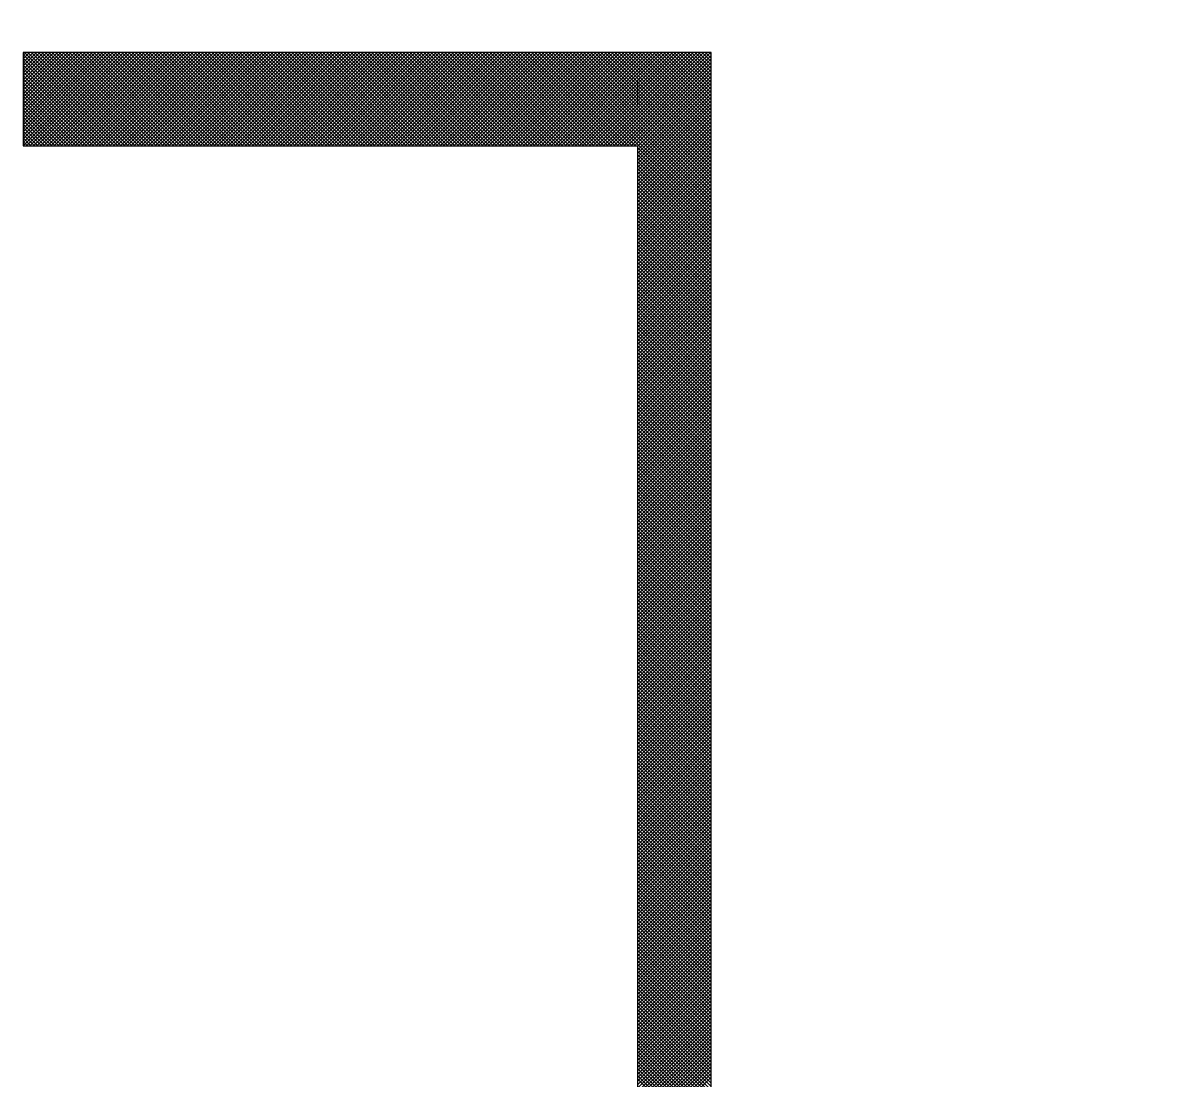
# Model space of a CAD drawing. Extents: x 0 to 119, y 0 to 84.
# Drawn here: x 68.135 to 72.835, y 69.806 to 74.108 of the extents above; entities that cross this region are included whole.
import ezdxf

# ---------------------------------------------------------------- set-up
doc = ezdxf.new("R2010")
doc.units = 0
doc.header["$MEASUREMENT"] = 0
doc.linetypes.add('ESTILO_TQS_0002', pattern=[0.4, 0.1, -0.3])
for name, color, linetype in [('29', 9, 'CONTINUOUS'), ('3', 7, 'CONTINUOUS'), ('6', 178, 'CONTINUOUS')]:
    doc.layers.add(name, color=color, linetype=linetype)

msp = doc.modelspace()

# ---------------------------------------------------------------- linework, layer by layer
at = {"layer": '29', "color": 9, "linetype": 'Continuous'}
for p, q in [((68.135, 73.607804), (68.514797, 73.987804)), ((68.135, 73.622148), (68.500655, 73.987804)), ((68.135, 73.636291), (68.486513, 73.987804)), ((68.135, 73.650433), (68.472371, 73.987804)), ((68.135, 73.664575), (68.458229, 73.987804)), ((68.135, 73.678717), (68.444087, 73.987804)), ((68.135, 73.692859), (68.429945, 73.987804)), ((68.135, 73.707001), (68.415802, 73.987804)), ((68.135, 73.721143), (68.40166, 73.987804)), ((68.135, 73.735286), (68.387518, 73.987804)), ((68.135, 73.749428), (68.373376, 73.987804)), ((68.135, 73.76357), (68.359234, 73.987804)), ((68.135, 73.777712), (68.345092, 73.987804)), ((68.135, 73.791854), (68.33095, 73.987804)), ((68.135, 73.805996), (68.316808, 73.987804)), ((68.135, 73.820138), (68.302665, 73.987804)), ((68.135, 73.834281), (68.288523, 73.987804)), ((68.135, 73.848423), (68.274381, 73.987804)), ((68.135, 73.862565), (68.260239, 73.987804)), ((68.135, 73.876707), (68.246097, 73.987804)), ((68.135, 73.890849), (68.231955, 73.987804)), ((68.135, 73.904991), (68.217813, 73.987804)), ((68.135, 73.919133), (68.20367, 73.987804)), ((68.135, 73.933275), (68.189528, 73.987804)), ((68.135, 73.947418), (68.175386, 73.987804)), ((68.135, 73.96156), (68.161244, 73.987804)), ((68.135, 73.975702), (68.147102, 73.987804)), ((68.135, 73.979321), (68.506517, 73.607804)), ((68.140659, 73.987804), (68.520659, 73.607804)), ((68.14894, 73.607804), (68.52894, 73.987804)), ((68.154801, 73.987804), (68.534801, 73.607804)), ((68.163082, 73.607804), (68.543082, 73.987804)), ((68.168943, 73.987804), (68.548943, 73.607804)), ((68.177224, 73.607804), (68.557224, 73.987804)), ((68.183085, 73.987804), (68.563085, 73.607804)), ((68.191366, 73.607804), (68.571366, 73.987804)), ((68.197228, 73.987804), (68.577228, 73.607804)), ((68.205508, 73.607804), (68.585508, 73.987804)), ((68.21137, 73.987804), (68.59137, 73.607804)), ((68.21965, 73.607804), (68.59965, 73.987804)), ((68.225512, 73.987804), (68.605512, 73.607804)), ((68.233792, 73.607804), (68.613792, 73.987804)), ((68.239654, 73.987804), (68.619654, 73.607804)), ((68.247935, 73.607804), (68.627935, 73.987804)), ((68.253796, 73.987804), (68.633796, 73.607804)), ((68.262077, 73.607804), (68.642077, 73.987804)), ((68.267938, 73.987804), (68.647938, 73.607804)), ((68.276219, 73.607804), (68.656219, 73.987804)), ((68.28208, 73.987804), (68.66208, 73.607804)), ((68.290361, 73.607804), (68.670361, 73.987804)), ((68.296223, 73.987804), (68.676223, 73.607804)), ((68.304503, 73.607804), (68.684503, 73.987804)), ((68.310365, 73.987804), (68.690365, 73.607804)), ((68.318645, 73.607804), (68.698645, 73.987804)), ((68.324507, 73.987804), (68.704507, 73.607804)), ((68.332787, 73.607804), (68.712787, 73.987804)), ((68.338649, 73.987804), (68.718649, 73.607804)), ((68.346929, 73.607804), (68.726929, 73.987804)), ((68.352791, 73.987804), (68.732791, 73.607804)), ((68.361072, 73.607804), (68.741072, 73.987804)), ((68.366933, 73.987804), (68.746933, 73.607804)), ((68.375214, 73.607804), (68.755214, 73.987804)), ((68.381075, 73.987804), (68.761075, 73.607804)), ((68.389356, 73.607804), (68.769356, 73.987804)), ((68.395218, 73.987804), (68.775218, 73.607804)), ((68.403498, 73.607804), (68.783498, 73.987804)), ((68.40936, 73.987804), (68.78936, 73.607804)), ((68.41764, 73.607804), (68.79764, 73.987804)), ((68.423502, 73.987804), (68.803502, 73.607804)), ((68.431782, 73.607804), (68.811782, 73.987804)), ((68.437644, 73.987804), (68.817644, 73.607804)), ((68.445924, 73.607804), (68.825924, 73.987804)), ((68.451786, 73.987804), (68.831786, 73.607804)), ((68.460067, 73.607804), (68.840067, 73.987804)), ((68.465928, 73.987804), (68.845928, 73.607804)), ((68.474209, 73.607804), (68.854209, 73.987804)), ((68.48007, 73.987804), (68.86007, 73.607804)), ((68.488351, 73.607804), (68.868351, 73.987804)), ((68.494212, 73.987804), (68.874212, 73.607804)), ((68.502493, 73.607804), (68.882493, 73.987804)), ((68.508355, 73.987804), (68.888355, 73.607804)), ((68.516635, 73.607804), (68.896635, 73.987804)), ((68.522497, 73.987804), (68.902497, 73.607804)), ((68.530777, 73.607804), (68.910777, 73.987804)), ((68.536639, 73.987804), (68.916639, 73.607804)), ((68.544919, 73.607804), (68.924919, 73.987804)), ((68.550781, 73.987804), (68.930781, 73.607804)), ((68.559062, 73.607804), (68.939062, 73.987804)), ((68.564923, 73.987804), (68.944923, 73.607804)), ((68.573204, 73.607804), (68.953204, 73.987804)), ((68.579065, 73.987804), (68.959065, 73.607804)), ((68.587346, 73.607804), (68.967346, 73.987804)), ((68.593207, 73.987804), (68.973207, 73.607804)), ((68.601488, 73.607804), (68.981488, 73.987804)), ((68.60735, 73.987804), (68.98735, 73.607804)), ((68.61563, 73.607804), (68.99563, 73.987804)), ((68.621492, 73.987804), (69.001492, 73.607804)), ((68.629772, 73.607804), (69.009772, 73.987804)), ((68.635634, 73.987804), (69.015634, 73.607804)), ((68.643914, 73.607804), (69.023914, 73.987804)), ((68.649776, 73.987804), (69.029776, 73.607804)), ((68.658056, 73.607804), (69.038056, 73.987804)), ((68.663918, 73.987804), (69.043918, 73.607804)), ((68.672199, 73.607804), (69.052199, 73.987804)), ((68.67806, 73.987804), (69.05806, 73.607804)), ((68.686341, 73.607804), (69.066341, 73.987804)), ((68.692202, 73.987804), (69.072202, 73.607804)), ((68.700483, 73.607804), (69.080483, 73.987804)), ((68.706345, 73.987804), (69.086345, 73.607804)), ((68.714625, 73.607804), (69.094625, 73.987804)), ((68.720487, 73.987804), (69.100487, 73.607804)), ((68.728767, 73.607804), (69.108767, 73.987804)), ((68.734629, 73.987804), (69.114629, 73.607804)), ((68.742909, 73.607804), (69.122909, 73.987804)), ((68.748771, 73.987804), (69.128771, 73.607804)), ((68.757051, 73.607804), (69.137051, 73.987804)), ((68.762913, 73.987804), (69.142913, 73.607804)), ((68.771194, 73.607804), (69.151194, 73.987804)), ((68.777055, 73.987804), (69.157055, 73.607804)), ((68.785336, 73.607804), (69.165336, 73.987804)), ((68.791197, 73.987804), (69.171197, 73.607804)), ((68.799478, 73.607804), (69.179478, 73.987804)), ((68.805339, 73.987804), (69.185339, 73.607804)), ((68.81362, 73.607804), (69.19362, 73.987804)), ((68.819482, 73.987804), (69.199482, 73.607804)), ((68.827762, 73.607804), (69.207762, 73.987804)), ((68.833624, 73.987804), (69.213624, 73.607804)), ((68.841904, 73.607804), (69.221904, 73.987804)), ((68.847766, 73.987804), (69.227766, 73.607804)), ((68.856046, 73.607804), (69.236046, 73.987804)), ((68.861908, 73.987804), (69.241908, 73.607804)), ((68.870188, 73.607804), (69.250188, 73.987804)), ((68.87605, 73.987804), (69.25605, 73.607804)), ((68.884331, 73.607804), (69.264331, 73.987804)), ((68.890192, 73.987804), (69.270192, 73.607804)), ((68.898473, 73.607804), (69.278473, 73.987804)), ((68.904334, 73.987804), (69.284334, 73.607804)), ((68.912615, 73.607804), (69.292615, 73.987804)), ((68.918477, 73.987804), (69.298477, 73.607804)), ((68.926757, 73.607804), (69.306757, 73.987804)), ((68.932619, 73.987804), (69.312619, 73.607804)), ((68.940899, 73.607804), (69.320899, 73.987804)), ((68.946761, 73.987804), (69.326761, 73.607804)), ((68.955041, 73.607804), (69.335041, 73.987804)), ((68.960903, 73.987804), (69.340903, 73.607804)), ((68.969183, 73.607804), (69.349183, 73.987804)), ((68.975045, 73.987804), (69.355045, 73.607804)), ((68.983326, 73.607804), (69.363326, 73.987804)), ((68.989187, 73.987804), (69.369187, 73.607804)), ((68.997468, 73.607804), (69.377468, 73.987804)), ((69.003329, 73.987804), (69.383329, 73.607804)), ((69.01161, 73.607804), (69.39161, 73.987804)), ((69.017471, 73.987804), (69.397471, 73.607804)), ((69.025752, 73.607804), (69.405752, 73.987804)), ((69.031614, 73.987804), (69.411614, 73.607804)), ((69.039894, 73.607804), (69.419894, 73.987804)), ((69.045756, 73.987804), (69.425756, 73.607804)), ((69.054036, 73.607804), (69.434036, 73.987804)), ((69.059898, 73.987804), (69.439898, 73.607804)), ((69.068178, 73.607804), (69.448178, 73.987804)), ((69.07404, 73.987804), (69.45404, 73.607804)), ((69.082321, 73.607804), (69.462321, 73.987804)), ((69.088182, 73.987804), (69.468182, 73.607804)), ((69.096463, 73.607804), (69.476463, 73.987804)), ((69.102324, 73.987804), (69.482324, 73.607804)), ((69.110605, 73.607804), (69.490605, 73.987804)), ((69.116466, 73.987804), (69.496466, 73.607804)), ((69.124747, 73.607804), (69.504747, 73.987804)), ((69.130609, 73.987804), (69.510609, 73.607804)), ((69.138889, 73.607804), (69.518889, 73.987804)), ((69.144751, 73.987804), (69.524751, 73.607804)), ((69.153031, 73.607804), (69.533031, 73.987804)), ((69.158893, 73.987804), (69.538893, 73.607804)), ((69.167173, 73.607804), (69.547173, 73.987804)), ((69.173035, 73.987804), (69.553035, 73.607804)), ((69.181315, 73.607804), (69.561315, 73.987804)), ((69.187177, 73.987804), (69.567177, 73.607804)), ((69.195458, 73.607804), (69.575458, 73.987804)), ((69.201319, 73.987804), (69.581319, 73.607804)), ((69.2096, 73.607804), (69.5896, 73.987804)), ((69.215461, 73.987804), (69.595461, 73.607804)), ((69.223742, 73.607804), (69.603742, 73.987804)), ((69.229604, 73.987804), (69.609604, 73.607804)), ((69.237884, 73.607804), (69.617884, 73.987804)), ((69.243746, 73.987804), (69.623746, 73.607804)), ((69.252026, 73.607804), (69.632026, 73.987804)), ((69.257888, 73.987804), (69.637888, 73.607804)), ((69.266168, 73.607804), (69.646168, 73.987804)), ((69.27203, 73.987804), (69.65203, 73.607804)), ((69.28031, 73.607804), (69.66031, 73.987804)), ((69.286172, 73.987804), (69.666172, 73.607804)), ((69.294453, 73.607804), (69.674453, 73.987804)), ((69.300314, 73.987804), (69.680314, 73.607804)), ((69.308595, 73.607804), (69.688595, 73.987804)), ((69.314456, 73.987804), (69.694456, 73.607804)), ((69.322737, 73.607804), (69.702737, 73.987804)), ((69.328598, 73.987804), (69.708598, 73.607804)), ((69.336879, 73.607804), (69.716879, 73.987804)), ((69.342741, 73.987804), (69.722741, 73.607804)), ((69.351021, 73.607804), (69.731021, 73.987804)), ((69.356883, 73.987804), (69.736883, 73.607804)), ((69.365163, 73.607804), (69.745163, 73.987804)), ((69.371025, 73.987804), (69.751025, 73.607804)), ((69.379305, 73.607804), (69.759305, 73.987804)), ((69.385167, 73.987804), (69.765167, 73.607804)), ((69.393448, 73.607804), (69.773448, 73.987804)), ((69.399309, 73.987804), (69.779309, 73.607804)), ((69.40759, 73.607804), (69.78759, 73.987804)), ((69.413451, 73.987804), (69.793451, 73.607804)), ((69.421732, 73.607804), (69.801732, 73.987804)), ((69.427593, 73.987804), (69.807593, 73.607804)), ((69.435874, 73.607804), (69.815874, 73.987804)), ((69.441736, 73.987804), (69.821736, 73.607804)), ((69.450016, 73.607804), (69.830016, 73.987804)), ((69.455878, 73.987804), (69.835878, 73.607804)), ((69.464158, 73.607804), (69.844158, 73.987804)), ((69.47002, 73.987804), (69.85002, 73.607804)), ((69.4783, 73.607804), (69.8583, 73.987804)), ((69.484162, 73.987804), (69.864162, 73.607804)), ((69.492442, 73.607804), (69.872442, 73.987804)), ((69.498304, 73.987804), (69.878304, 73.607804)), ((69.506585, 73.607804), (69.886585, 73.987804)), ((69.512446, 73.987804), (69.892446, 73.607804)), ((69.520727, 73.607804), (69.900727, 73.987804)), ((69.526588, 73.987804), (69.906588, 73.607804)), ((69.534869, 73.607804), (69.914869, 73.987804)), ((69.540731, 73.987804), (69.920731, 73.607804)), ((69.549011, 73.607804), (69.929011, 73.987804)), ((69.554873, 73.987804), (69.934873, 73.607804)), ((69.563153, 73.607804), (69.943153, 73.987804)), ((69.569015, 73.987804), (69.949015, 73.607804)), ((69.577295, 73.607804), (69.957295, 73.987804)), ((69.583157, 73.987804), (69.963157, 73.607804)), ((69.591437, 73.607804), (69.971437, 73.987804)), ((69.597299, 73.987804), (69.977299, 73.607804)), ((69.60558, 73.607804), (69.98558, 73.987804)), ((69.611441, 73.987804), (69.991441, 73.607804)), ((69.619722, 73.607804), (69.999722, 73.987804)), ((69.625583, 73.987804), (70.005583, 73.607804)), ((69.633864, 73.607804), (70.013864, 73.987804)), ((69.639725, 73.987804), (70.019725, 73.607804)), ((69.648006, 73.607804), (70.028006, 73.987804)), ((69.653868, 73.987804), (70.033868, 73.607804)), ((69.662148, 73.607804), (70.042148, 73.987804)), ((69.66801, 73.987804), (70.04801, 73.607804)), ((69.67629, 73.607804), (70.05629, 73.987804)), ((69.682152, 73.987804), (70.062152, 73.607804)), ((69.690432, 73.607804), (70.070432, 73.987804)), ((69.696294, 73.987804), (70.076294, 73.607804)), ((69.704574, 73.607804), (70.084574, 73.987804)), ((69.710436, 73.987804), (70.090436, 73.607804)), ((69.718717, 73.607804), (70.098717, 73.987804)), ((69.724578, 73.987804), (70.104578, 73.607804)), ((69.732859, 73.607804), (70.112859, 73.987804)), ((69.73872, 73.987804), (70.11872, 73.607804)), ((69.747001, 73.607804), (70.127001, 73.987804)), ((69.752863, 73.987804), (70.132863, 73.607804)), ((69.761143, 73.607804), (70.141143, 73.987804)), ((69.767005, 73.987804), (70.147005, 73.607804)), ((69.775285, 73.607804), (70.155285, 73.987804)), ((69.781147, 73.987804), (70.161147, 73.607804)), ((69.789427, 73.607804), (70.169427, 73.987804)), ((69.795289, 73.987804), (70.175289, 73.607804)), ((69.803569, 73.607804), (70.183569, 73.987804)), ((69.809431, 73.987804), (70.189431, 73.607804)), ((69.817712, 73.607804), (70.197712, 73.987804)), ((69.823573, 73.987804), (70.203573, 73.607804)), ((69.831854, 73.607804), (70.211854, 73.987804)), ((69.837715, 73.987804), (70.217715, 73.607804)), ((69.845996, 73.607804), (70.225996, 73.987804)), ((69.851858, 73.987804), (70.231858, 73.607804)), ((69.860138, 73.607804), (70.240138, 73.987804)), ((69.866, 73.987804), (70.246, 73.607804)), ((69.87428, 73.607804), (70.25428, 73.987804)), ((69.880142, 73.987804), (70.260142, 73.607804)), ((69.888422, 73.607804), (70.268422, 73.987804)), ((69.894284, 73.987804), (70.274284, 73.607804)), ((69.902564, 73.607804), (70.282564, 73.987804)), ((69.908426, 73.987804), (70.288426, 73.607804)), ((69.916707, 73.607804), (70.296707, 73.987804)), ((69.922568, 73.987804), (70.302568, 73.607804)), ((69.930849, 73.607804), (70.310849, 73.987804)), ((69.93671, 73.987804), (70.31671, 73.607804)), ((69.944991, 73.607804), (70.324991, 73.987804)), ((69.950852, 73.987804), (70.330852, 73.607804)), ((69.959133, 73.607804), (70.339133, 73.987804)), ((69.964995, 73.987804), (70.344995, 73.607804)), ((69.973275, 73.607804), (70.353275, 73.987804)), ((69.979137, 73.987804), (70.359137, 73.607804)), ((69.987417, 73.607804), (70.367417, 73.987804)), ((69.993279, 73.987804), (70.373279, 73.607804)), ((70.001559, 73.607804), (70.381559, 73.987804)), ((70.007421, 73.987804), (70.387421, 73.607804)), ((70.015701, 73.607804), (70.395701, 73.987804)), ((70.021563, 73.987804), (70.401563, 73.607804)), ((70.029844, 73.607804), (70.409844, 73.987804)), ((70.035705, 73.987804), (70.415705, 73.607804)), ((70.043986, 73.607804), (70.423986, 73.987804)), ((70.049847, 73.987804), (70.429847, 73.607804)), ((70.058128, 73.607804), (70.438128, 73.987804)), ((70.06399, 73.987804), (70.44399, 73.607804)), ((70.07227, 73.607804), (70.45227, 73.987804)), ((70.078132, 73.987804), (70.458132, 73.607804)), ((70.086412, 73.607804), (70.466412, 73.987804)), ((70.092274, 73.987804), (70.472274, 73.607804)), ((70.100554, 73.607804), (70.480554, 73.987804)), ((70.106416, 73.987804), (70.486416, 73.607804)), ((70.114696, 73.607804), (70.494696, 73.987804)), ((70.120558, 73.987804), (70.500558, 73.607804)), ((70.128839, 73.607804), (70.508839, 73.987804)), ((70.1347, 73.987804), (70.5147, 73.607804)), ((70.142981, 73.607804), (70.522981, 73.987804)), ((70.148842, 73.987804), (70.528842, 73.607804)), ((70.157123, 73.607804), (70.537123, 73.987804)), ((70.162984, 73.987804), (70.542984, 73.607804)), ((70.171265, 73.607804), (70.551265, 73.987804)), ((70.177127, 73.987804), (70.557127, 73.607804)), ((70.185407, 73.607804), (70.565407, 73.987804)), ((70.191269, 73.987804), (70.571269, 73.607804)), ((70.199549, 73.607804), (70.579549, 73.987804)), ((70.205411, 73.987804), (70.585411, 73.607804)), ((70.213691, 73.607804), (70.593691, 73.987804)), ((70.219553, 73.987804), (70.599553, 73.607804)), ((70.227834, 73.607804), (70.607834, 73.987804)), ((70.233695, 73.987804), (70.613695, 73.607804)), ((70.241976, 73.607804), (70.621976, 73.987804)), ((70.247837, 73.987804), (70.627837, 73.607804)), ((70.256118, 73.607804), (70.636118, 73.987804)), ((70.261979, 73.987804), (70.935, 73.314783)), ((70.27026, 73.607804), (70.65026, 73.987804)), ((70.276122, 73.987804), (70.935, 73.328926)), ((70.284402, 73.607804), (70.664402, 73.987804)), ((70.290264, 73.987804), (70.935, 73.343068)), ((70.298544, 73.607804), (70.678544, 73.987804)), ((70.304406, 73.987804), (70.935, 73.35721)), ((70.312686, 73.607804), (70.692686, 73.987804)), ((70.318548, 73.987804), (70.935, 73.371352)), ((70.326828, 73.607804), (70.706828, 73.987804)), ((70.33269, 73.987804), (70.935, 73.385494)), ((70.340971, 73.607804), (70.720971, 73.987804)), ((70.346832, 73.987804), (70.935, 73.399636)), ((70.355113, 73.607804), (70.735113, 73.987804)), ((70.360974, 73.987804), (70.935, 73.413778)), ((70.369255, 73.607804), (70.749255, 73.987804)), ((70.375117, 73.987804), (70.935, 73.427921)), ((70.383397, 73.607804), (70.763397, 73.987804)), ((70.389259, 73.987804), (70.935, 73.442063)), ((70.397539, 73.607804), (70.777539, 73.987804)), ((70.403401, 73.987804), (70.935, 73.456205)), ((70.411681, 73.607804), (70.791681, 73.987804)), ((70.417543, 73.987804), (70.935, 73.470347)), ((70.425823, 73.607804), (70.805823, 73.987804)), ((70.431685, 73.987804), (70.935, 73.484489)), ((70.439966, 73.607804), (70.819966, 73.987804)), ((70.445827, 73.987804), (70.935, 73.498631)), ((70.454108, 73.607804), (70.834108, 73.987804)), ((70.459969, 73.987804), (70.935, 73.512773)), ((70.46825, 73.607804), (70.84825, 73.987804)), ((70.474111, 73.987804), (70.935, 73.526916)), ((70.482392, 73.607804), (70.862392, 73.987804)), ((70.488254, 73.987804), (70.935, 73.541058)), ((70.496534, 73.607804), (70.876534, 73.987804)), ((70.502396, 73.987804), (70.935, 73.5552)), ((70.510676, 73.607804), (70.890676, 73.987804)), ((70.516538, 73.987804), (70.935, 73.569342)), ((70.524818, 73.607804), (70.904818, 73.987804)), ((70.53068, 73.987804), (70.935, 73.583484)), ((70.53896, 73.607804), (70.91896, 73.987804)), ((70.544822, 73.987804), (70.935, 73.597626)), ((70.553103, 73.607804), (70.933103, 73.987804)), ((70.558964, 73.987804), (70.935, 73.611768)), ((70.573106, 73.987804), (70.935, 73.62591)), ((70.587249, 73.987804), (70.935, 73.640053)), ((70.601391, 73.987804), (70.935, 73.654195)), ((70.615533, 73.987804), (70.935, 73.668337)), ((70.629675, 73.987804), (70.935, 73.682479)), ((70.643817, 73.987804), (70.935, 73.696621)), ((70.657959, 73.987804), (70.935, 73.710763)), ((70.672101, 73.987804), (70.935, 73.724905)), ((70.686244, 73.987804), (70.935, 73.739048)), ((70.700386, 73.987804), (70.935, 73.75319)), ((70.714528, 73.987804), (70.935, 73.767332)), ((70.72867, 73.987804), (70.935, 73.781474)), ((70.742812, 73.987804), (70.935, 73.795616)), ((70.756954, 73.987804), (70.935, 73.809758)), ((70.771096, 73.987804), (70.935, 73.8239)), ((70.785238, 73.987804), (70.935, 73.838043)), ((70.799381, 73.987804), (70.935, 73.852185)), ((70.813523, 73.987804), (70.935, 73.866327)), ((70.827665, 73.987804), (70.935, 73.880469)), ((70.841807, 73.987804), (70.935, 73.894611)), ((70.855949, 73.987804), (70.935, 73.908753)), ((70.870091, 73.987804), (70.935, 73.922895)), ((70.884233, 73.987804), (70.935, 73.937037)), ((70.898376, 73.987804), (70.935, 73.95118)), ((70.912518, 73.987804), (70.935, 73.965322)), ((70.92666, 73.987804), (70.935, 73.979464)), ((68.135, 73.965179), (68.492375, 73.607804)), ((68.135, 73.951037), (68.478233, 73.607804)), ((68.135, 73.936895), (68.464091, 73.607804)), ((70.567245, 73.607804), (70.935, 73.975559)), ((70.581387, 73.607804), (70.935, 73.961417)), ((70.595529, 73.607804), (70.935, 73.947275)), ((70.609671, 73.607804), (70.935, 73.933133)), ((68.135, 73.922752), (68.449948, 73.607804)), ((68.135, 73.90861), (68.435806, 73.607804)), ((68.135, 73.894468), (68.421664, 73.607804)), ((70.623813, 73.607804), (70.935, 73.91899)), ((70.635, 73.604848), (70.935, 73.904848)), ((70.635, 73.590706), (70.935, 73.890706)), ((68.135, 73.880326), (68.407522, 73.607804)), ((68.135, 73.866184), (68.39338, 73.607804)), ((68.135, 73.852042), (68.379238, 73.607804)), ((68.135, 73.8379), (68.365096, 73.607804)), ((70.635, 73.576564), (70.935, 73.876564)), ((70.635, 73.562422), (70.935, 73.862422)), ((70.635, 73.54828), (70.935, 73.84828)), ((68.135, 73.823758), (68.350953, 73.607804)), ((68.135, 73.809615), (68.336811, 73.607804)), ((68.135, 73.795473), (68.322669, 73.607804)), ((70.635, 73.534138), (70.935, 73.834138)), ((70.635, 73.519996), (70.935, 73.819996)), ((70.635, 73.505853), (70.935, 73.805853)), ((70.635, 73.491711), (70.935, 73.791711)), ((68.135, 73.781331), (68.308527, 73.607804)), ((68.135, 73.767189), (68.294385, 73.607804)), ((68.135, 73.753047), (68.280243, 73.607804)), ((70.635, 73.477569), (70.935, 73.777569)), ((70.635, 73.463427), (70.935, 73.763427)), ((70.635, 73.449285), (70.935, 73.749285)), ((68.135, 73.738905), (68.266101, 73.607804)), ((68.135, 73.724763), (68.251959, 73.607804)), ((68.135, 73.71062), (68.237816, 73.607804)), ((68.135, 73.696478), (68.223674, 73.607804)), ((70.635, 73.435143), (70.935, 73.735143)), ((70.635, 73.421001), (70.935, 73.721001)), ((70.635, 73.406858), (70.935, 73.706858)), ((68.135, 73.682336), (68.209532, 73.607804)), ((68.135, 73.668194), (68.19539, 73.607804)), ((68.135, 73.654052), (68.181248, 73.607804)), ((70.635, 73.392716), (70.935, 73.692716)), ((70.635, 73.378574), (70.935, 73.678574)), ((70.635, 73.364432), (70.935, 73.664432)), ((70.635, 73.35029), (70.935, 73.65029)), ((68.135, 73.63991), (68.167106, 73.607804)), ((68.135, 73.625768), (68.152964, 73.607804)), ((68.135, 73.611625), (68.138821, 73.607804)), ((70.635, 73.336148), (70.935, 73.636148)), ((70.635, 73.322006), (70.935, 73.622006)), ((70.635, 73.307864), (70.935, 73.607804)), ((70.635, 73.600641), (70.935, 73.300641)), ((70.635, 73.293721), (70.935, 73.593721)), ((70.635, 73.586499), (70.935, 73.286499)), ((70.635, 73.279579), (70.935, 73.579579)), ((70.635, 73.572357), (70.935, 73.272357)), ((70.635, 73.265437), (70.935, 73.565437)), ((70.635, 73.558215), (70.935, 73.258215)), ((70.635, 73.251295), (70.935, 73.551295)), ((70.635, 73.544073), (70.935, 73.244073)), ((70.635, 73.237153), (70.935, 73.537153)), ((70.635, 73.529931), (70.935, 73.229931)), ((70.635, 73.223011), (70.935, 73.523011)), ((70.635, 73.515789), (70.935, 73.215789)), ((70.635, 73.208869), (70.935, 73.508869)), ((70.635, 73.501646), (70.935, 73.201646)), ((70.635, 73.194726), (70.935, 73.494726)), ((70.635, 73.487504), (70.935, 73.187504)), ((70.635, 73.180584), (70.935, 73.480584)), ((70.635, 73.473362), (70.935, 73.173362)), ((70.635, 73.166442), (70.935, 73.466442)), ((70.635, 73.45922), (70.935, 73.15922)), ((70.635, 73.1523), (70.935, 73.4523)), ((70.635, 73.445078), (70.935, 73.145078)), ((70.635, 73.138158), (70.935, 73.438158)), ((70.635, 73.430936), (70.935, 73.130936)), ((70.635, 73.124016), (70.935, 73.424016)), ((70.635, 73.416794), (70.935, 73.116794)), ((70.635, 73.109874), (70.935, 73.409874)), ((70.635, 73.402651), (70.935, 73.102651)), ((70.635, 73.095731), (70.935, 73.395731)), ((70.635, 73.388509), (70.935, 73.088509)), ((70.635, 73.081589), (70.935, 73.381589)), ((70.635, 73.374367), (70.935, 73.074367)), ((70.635, 73.067447), (70.935, 73.367447)), ((70.635, 73.360225), (70.935, 73.060225)), ((70.635, 73.053305), (70.935, 73.353305)), ((70.635, 73.346083), (70.935, 73.046083)), ((70.635, 73.039163), (70.935, 73.339163)), ((70.635, 73.331941), (70.935, 73.031941)), ((70.635, 73.025021), (70.935, 73.325021)), ((70.635, 73.317799), (70.935, 73.017799)), ((70.635, 73.010879), (70.935, 73.310879)), ((70.635, 73.303657), (70.935, 73.003657)), ((70.635, 72.996737), (70.935, 73.296737)), ((70.635, 73.289514), (70.935, 72.989514)), ((70.635, 72.982594), (70.935, 73.282594)), ((70.635, 73.275372), (70.935, 72.975372)), ((70.635, 72.968452), (70.935, 73.268452)), ((70.635, 73.26123), (70.935, 72.96123)), ((70.635, 72.95431), (70.935, 73.25431)), ((70.635, 73.247088), (70.935, 72.947088)), ((70.635, 72.940168), (70.935, 73.240168)), ((70.635, 73.232946), (70.935, 72.932946)), ((70.635, 72.926026), (70.935, 73.226026)), ((70.635, 73.218804), (70.935, 72.918804)), ((70.635, 72.911884), (70.935, 73.211884)), ((70.635, 73.204662), (70.935, 72.904662)), ((70.635, 72.897742), (70.935, 73.197742)), ((70.635, 73.190519), (70.935, 72.890519)), ((70.635, 72.883599), (70.935, 73.183599)), ((70.635, 73.176377), (70.935, 72.876377)), ((70.635, 72.869457), (70.935, 73.169457)), ((70.635, 73.162235), (70.935, 72.862235)), ((70.635, 72.855315), (70.935, 73.155315)), ((70.635, 73.148093), (70.935, 72.848093)), ((70.635, 72.841173), (70.935, 73.141173)), ((70.635, 73.133951), (70.935, 72.833951)), ((70.635, 72.827031), (70.935, 73.127031)), ((70.635, 73.119809), (70.935, 72.819809)), ((70.635, 72.812889), (70.935, 73.112889)), ((70.635, 73.105667), (70.935, 72.805667)), ((70.635, 72.798747), (70.935, 73.098747)), ((70.635, 73.091524), (70.935, 72.791524)), ((70.635, 72.784604), (70.935, 73.084604)), ((70.635, 73.077382), (70.935, 72.777382)), ((70.635, 72.770462), (70.935, 73.070462)), ((70.635, 73.06324), (70.935, 72.76324)), ((70.635, 72.75632), (70.935, 73.05632)), ((70.635, 73.049098), (70.935, 72.749098)), ((70.635, 72.742178), (70.935, 73.042178)), ((70.635, 73.034956), (70.935, 72.734956)), ((70.635, 72.728036), (70.935, 73.028036)), ((70.635, 73.020814), (70.935, 72.720814)), ((70.635, 72.713894), (70.935, 73.013894)), ((70.635, 73.006672), (70.935, 72.706672)), ((70.635, 72.699752), (70.935, 72.999752)), ((70.635, 72.99253), (70.935, 72.69253)), ((70.635, 72.68561), (70.935, 72.98561)), ((70.635, 72.978387), (70.935, 72.678387)), ((70.635, 72.671467), (70.935, 72.971467)), ((70.635, 72.964245), (70.935, 72.664245)), ((70.635, 72.657325), (70.935, 72.957325)), ((70.635, 72.950103), (70.935, 72.650103)), ((70.635, 72.643183), (70.935, 72.943183)), ((70.635, 72.935961), (70.935, 72.635961)), ((70.635, 72.629041), (70.935, 72.929041)), ((70.635, 72.921819), (70.935, 72.621819)), ((70.635, 72.614899), (70.935, 72.914899)), ((70.635, 72.907677), (70.935, 72.607677)), ((70.635, 72.600757), (70.935, 72.900757)), ((70.635, 72.893535), (70.935, 72.593535)), ((70.635, 72.586615), (70.935, 72.886615)), ((70.635, 72.879392), (70.935, 72.579392)), ((70.635, 72.572472), (70.935, 72.872472)), ((70.635, 72.86525), (70.935, 72.56525)), ((70.635, 72.55833), (70.935, 72.85833)), ((70.635, 72.851108), (70.935, 72.551108)), ((70.635, 72.544188), (70.935, 72.844188)), ((70.635, 72.836966), (70.935, 72.536966)), ((70.635, 72.530046), (70.935, 72.830046)), ((70.635, 72.822824), (70.935, 72.522824)), ((70.635, 72.515904), (70.935, 72.815904)), ((70.635, 72.808682), (70.935, 72.508682)), ((70.635, 72.501762), (70.935, 72.801762)), ((70.635, 72.79454), (70.935, 72.49454)), ((70.635, 72.48762), (70.935, 72.78762)), ((70.635, 72.780397), (70.935, 72.480397)), ((70.635, 72.473478), (70.935, 72.773478)), ((70.635, 72.766255), (70.935, 72.466255)), ((70.635, 72.459335), (70.935, 72.759335)), ((70.635, 72.752113), (70.935, 72.452113)), ((70.635, 72.445193), (70.935, 72.745193)), ((70.635, 72.737971), (70.935, 72.437971)), ((70.635, 72.431051), (70.935, 72.731051)), ((70.635, 72.723829), (70.935, 72.423829)), ((70.635, 72.416909), (70.935, 72.716909)), ((70.635, 72.709687), (70.935, 72.409687)), ((70.635, 72.402767), (70.935, 72.702767)), ((70.635, 72.695545), (70.935, 72.395545)), ((70.635, 72.388625), (70.935, 72.688625)), ((70.635, 72.681403), (70.935, 72.381403)), ((70.635, 72.374483), (70.935, 72.674483)), ((70.635, 72.66726), (70.935, 72.36726)), ((70.635, 72.36034), (70.935, 72.66034)), ((70.635, 72.653118), (70.935, 72.353118)), ((70.635, 72.346198), (70.935, 72.646198)), ((70.635, 72.638976), (70.935, 72.338976)), ((70.635, 72.332056), (70.935, 72.632056)), ((70.635, 72.624834), (70.935, 72.324834)), ((70.635, 72.317914), (70.935, 72.617914)), ((70.635, 72.610692), (70.935, 72.310692)), ((70.635, 72.303772), (70.935, 72.603772)), ((70.635, 72.59655), (70.935, 72.29655)), ((70.635, 72.28963), (70.935, 72.58963)), ((70.635, 72.582408), (70.935, 72.282408)), ((70.635, 72.275488), (70.935, 72.575488)), ((70.635, 72.568265), (70.935, 72.268265)), ((70.635, 72.261345), (70.935, 72.561345)), ((70.635, 72.554123), (70.935, 72.254123)), ((70.635, 72.247203), (70.935, 72.547203)), ((70.635, 72.539981), (70.935, 72.239981)), ((70.635, 72.233061), (70.935, 72.533061)), ((70.635, 72.525839), (70.935, 72.225839)), ((70.635, 72.218919), (70.935, 72.518919)), ((70.635, 72.511697), (70.935, 72.211697)), ((70.635, 72.204777), (70.935, 72.504777)), ((70.635, 72.497555), (70.935, 72.197555)), ((70.635, 72.190635), (70.935, 72.490635)), ((70.635, 72.483413), (70.935, 72.183413)), ((70.635, 72.176493), (70.935, 72.476493)), ((70.635, 72.46927), (70.935, 72.16927)), ((70.635, 72.162351), (70.935, 72.462351)), ((70.635, 72.455128), (70.935, 72.155128)), ((70.635, 72.148208), (70.935, 72.448208)), ((70.635, 72.440986), (70.935, 72.140986)), ((70.635, 72.134066), (70.935, 72.434066)), ((70.635, 72.426844), (70.935, 72.126844)), ((70.635, 72.119924), (70.935, 72.419924)), ((70.635, 72.412702), (70.935, 72.112702)), ((70.635, 72.105782), (70.935, 72.405782)), ((70.635, 72.39856), (70.935, 72.09856)), ((70.635, 72.09164), (70.935, 72.39164)), ((70.635, 72.384418), (70.935, 72.084418)), ((70.635, 72.077498), (70.935, 72.377498)), ((70.635, 72.370276), (70.935, 72.070276)), ((70.635, 72.063356), (70.935, 72.363356)), ((70.635, 72.356133), (70.935, 72.056133)), ((70.635, 72.049213), (70.935, 72.349213)), ((70.635, 72.341991), (70.935, 72.041991)), ((70.635, 72.035071), (70.935, 72.335071)), ((70.635, 72.327849), (70.935, 72.027849)), ((70.635, 72.020929), (70.935, 72.320929)), ((70.635, 72.313707), (70.935, 72.013707)), ((70.635, 72.006787), (70.935, 72.306787)), ((70.635, 72.299565), (70.935, 71.999565)), ((70.635, 71.992645), (70.935, 72.292645)), ((70.635, 72.285423), (70.935, 71.985423)), ((70.635, 71.978503), (70.935, 72.278503)), ((70.635, 72.271281), (70.935, 71.971281)), ((70.635, 71.964361), (70.935, 72.264361)), ((70.635, 72.257138), (70.935, 71.957138)), ((70.635, 71.950218), (70.935, 72.250218)), ((70.635, 72.242996), (70.935, 71.942996)), ((70.635, 71.936076), (70.935, 72.236076)), ((70.635, 72.228854), (70.935, 71.928854)), ((70.635, 71.921934), (70.935, 72.221934)), ((70.635, 72.214712), (70.935, 71.914712)), ((70.635, 71.907792), (70.935, 72.207792)), ((70.635, 72.20057), (70.935, 71.90057)), ((70.635, 71.89365), (70.935, 72.19365)), ((70.635, 72.186428), (70.935, 71.886428)), ((70.635, 71.879508), (70.935, 72.179508)), ((70.635, 72.172286), (70.935, 71.872286)), ((70.635, 71.865366), (70.935, 72.165366)), ((70.635, 72.158144), (70.935, 71.858144)), ((70.635, 71.851224), (70.935, 72.151224)), ((70.635, 72.144001), (70.935, 71.844001)), ((70.635, 71.837081), (70.935, 72.137081)), ((70.635, 72.129859), (70.935, 71.829859)), ((70.635, 71.822939), (70.935, 72.122939)), ((70.635, 72.115717), (70.935, 71.815717)), ((70.635, 71.808797), (70.935, 72.108797)), ((70.635, 72.101575), (70.935, 71.801575)), ((70.635, 71.794655), (70.935, 72.094655)), ((70.635, 72.087433), (70.935, 71.787433)), ((70.635, 71.780513), (70.935, 72.080513)), ((70.635, 72.073291), (70.935, 71.773291)), ((70.635, 71.766371), (70.935, 72.066371)), ((70.635, 72.059149), (70.935, 71.759149)), ((70.635, 71.752229), (70.935, 72.052229)), ((70.635, 72.045006), (70.935, 71.745006)), ((70.635, 71.738086), (70.935, 72.038086)), ((70.635, 72.030864), (70.935, 71.730864)), ((70.635, 71.723944), (70.935, 72.023944)), ((70.635, 72.016722), (70.935, 71.716722)), ((70.635, 71.709802), (70.935, 72.009802)), ((70.635, 72.00258), (70.935, 71.70258)), ((70.635, 71.69566), (70.935, 71.99566)), ((70.635, 71.988438), (70.935, 71.688438)), ((70.635, 71.681518), (70.935, 71.981518)), ((70.635, 71.974296), (70.935, 71.674296)), ((70.635, 71.667376), (70.935, 71.967376)), ((70.635, 71.960154), (70.935, 71.660154)), ((70.635, 71.653234), (70.935, 71.953234)), ((70.635, 71.946011), (70.935, 71.646011)), ((70.635, 71.639092), (70.935, 71.939092)), ((70.635, 71.931869), (70.935, 71.631869)), ((70.635, 71.624949), (70.935, 71.924949)), ((70.635, 71.917727), (70.935, 71.617727)), ((70.635, 71.610807), (70.935, 71.910807)), ((70.635, 71.903585), (70.935, 71.603585)), ((70.635, 71.596665), (70.935, 71.896665)), ((70.635, 71.889443), (70.935, 71.589443)), ((70.635, 71.582523), (70.935, 71.882523)), ((70.635, 71.875301), (70.935, 71.575301)), ((70.635, 71.568381), (70.935, 71.868381)), ((70.635, 71.861159), (70.935, 71.561159)), ((70.635, 71.554239), (70.935, 71.854239)), ((70.635, 71.847017), (70.935, 71.547017)), ((70.635, 71.540097), (70.935, 71.840097)), ((70.635, 71.832874), (70.935, 71.532874)), ((70.635, 71.525954), (70.935, 71.825954)), ((70.635, 71.818732), (70.935, 71.518732)), ((70.635, 71.511812), (70.935, 71.811812)), ((70.635, 71.80459), (70.935, 71.50459)), ((70.635, 71.49767), (70.935, 71.79767)), ((70.635, 71.790448), (70.935, 71.490448)), ((70.635, 71.483528), (70.935, 71.783528)), ((70.635, 71.776306), (70.935, 71.476306)), ((70.635, 71.469386), (70.935, 71.769386)), ((70.635, 71.762164), (70.935, 71.462164)), ((70.635, 71.455244), (70.935, 71.755244)), ((70.635, 71.748022), (70.935, 71.448022)), ((70.635, 71.441102), (70.935, 71.741102)), ((70.635, 71.733879), (70.935, 71.433879)), ((70.635, 71.426959), (70.935, 71.726959)), ((70.635, 71.719737), (70.935, 71.419737)), ((70.635, 71.412817), (70.935, 71.712817)), ((70.635, 71.705595), (70.935, 71.405595)), ((70.635, 71.398675), (70.935, 71.698675)), ((70.635, 71.691453), (70.935, 71.391453)), ((70.635, 71.384533), (70.935, 71.684533)), ((70.635, 71.677311), (70.935, 71.377311)), ((70.635, 71.370391), (70.935, 71.670391)), ((70.635, 71.663169), (70.935, 71.363169)), ((70.635, 71.356249), (70.935, 71.656249)), ((70.635, 71.649027), (70.935, 71.349027)), ((70.635, 71.342107), (70.935, 71.642107)), ((70.635, 71.634884), (70.935, 71.334884)), ((70.635, 71.327965), (70.935, 71.627965)), ((70.635, 71.620742), (70.935, 71.320742)), ((70.635, 71.313822), (70.935, 71.613822)), ((70.635, 71.6066), (70.935, 71.3066)), ((70.635, 71.29968), (70.935, 71.59968)), ((70.635, 71.592458), (70.935, 71.292458)), ((70.635, 71.285538), (70.935, 71.585538)), ((70.635, 71.578316), (70.935, 71.278316)), ((70.635, 71.271396), (70.935, 71.571396)), ((70.635, 71.564174), (70.935, 71.264174)), ((70.635, 71.257254), (70.935, 71.557254)), ((70.635, 71.550032), (70.935, 71.250032)), ((70.635, 71.243112), (70.935, 71.543112)), ((70.635, 71.53589), (70.935, 71.23589)), ((70.635, 71.22897), (70.935, 71.52897)), ((70.635, 71.521747), (70.935, 71.221747)), ((70.635, 71.214827), (70.935, 71.514827)), ((70.635, 71.507605), (70.935, 71.207605)), ((70.635, 71.200685), (70.935, 71.500685)), ((70.635, 71.493463), (70.935, 71.193463)), ((70.635, 71.186543), (70.935, 71.486543)), ((70.635, 71.479321), (70.935, 71.179321)), ((70.635, 71.172401), (70.935, 71.472401)), ((70.635, 71.465179), (70.935, 71.165179)), ((70.635, 71.158259), (70.935, 71.458259)), ((70.635, 71.451037), (70.935, 71.151037)), ((70.635, 71.144117), (70.935, 71.444117)), ((70.635, 71.436895), (70.935, 71.136895)), ((70.635, 71.129975), (70.935, 71.429975)), ((70.635, 71.422752), (70.935, 71.122752)), ((70.635, 71.115832), (70.935, 71.415832)), ((70.635, 71.40861), (70.935, 71.10861)), ((70.635, 71.10169), (70.935, 71.40169)), ((70.635, 71.394468), (70.935, 71.094468)), ((70.635, 71.087548), (70.935, 71.387548)), ((70.635, 71.380326), (70.935, 71.080326)), ((70.635, 71.073406), (70.935, 71.373406)), ((70.635, 71.366184), (70.935, 71.066184)), ((70.635, 71.059264), (70.935, 71.359264)), ((70.635, 71.352042), (70.935, 71.052042)), ((70.635, 71.045122), (70.935, 71.345122)), ((70.635, 71.3379), (70.935, 71.0379)), ((70.635, 71.03098), (70.935, 71.33098)), ((70.635, 71.323758), (70.935, 71.023758)), ((70.635, 71.016838), (70.935, 71.316838)), ((70.635, 71.309615), (70.935, 71.009615)), ((70.635, 71.002695), (70.935, 71.302695)), ((70.635, 71.295473), (70.935, 70.995473)), ((70.635, 70.988553), (70.935, 71.288553)), ((70.635, 71.281331), (70.935, 70.981331)), ((70.635, 70.974411), (70.935, 71.274411)), ((70.635, 71.267189), (70.935, 70.967189)), ((70.635, 70.960269), (70.935, 71.260269)), ((70.635, 71.253047), (70.935, 70.953047)), ((70.635, 70.946127), (70.935, 71.246127)), ((70.635, 71.238905), (70.935, 70.938905)), ((70.635, 70.931985), (70.935, 71.231985)), ((70.635, 71.224763), (70.935, 70.924763)), ((70.635, 70.917843), (70.935, 71.217843)), ((70.635, 71.21062), (70.935, 70.91062)), ((70.635, 70.9037), (70.935, 71.2037)), ((70.635, 71.196478), (70.935, 70.896478)), ((70.635, 70.889558), (70.935, 71.189558)), ((70.635, 71.182336), (70.935, 70.882336)), ((70.635, 70.875416), (70.935, 71.175416)), ((70.635, 71.168194), (70.935, 70.868194)), ((70.635, 70.861274), (70.935, 71.161274)), ((70.635, 71.154052), (70.935, 70.854052)), ((70.635, 70.847132), (70.935, 71.147132)), ((70.635, 71.13991), (70.935, 70.83991)), ((70.635, 70.83299), (70.935, 71.13299)), ((70.635, 71.125768), (70.935, 70.825768)), ((70.635, 70.818848), (70.935, 71.118848)), ((70.635, 71.111625), (70.935, 70.811625)), ((70.635, 70.804706), (70.935, 71.104706)), ((70.635, 71.097483), (70.935, 70.797483)), ((70.635, 70.790563), (70.935, 71.090563)), ((70.635, 71.083341), (70.935, 70.783341)), ((70.635, 70.776421), (70.935, 71.076421)), ((70.635, 71.069199), (70.935, 70.769199)), ((70.635, 70.762279), (70.935, 71.062279)), ((70.635, 71.055057), (70.935, 70.755057)), ((70.635, 70.748137), (70.935, 71.048137)), ((70.635, 71.040915), (70.935, 70.740915)), ((70.635, 70.733995), (70.935, 71.033995)), ((70.635, 71.026773), (70.935, 70.726773)), ((70.635, 70.719853), (70.935, 71.019853)), ((70.635, 71.012631), (70.935, 70.712631)), ((70.635, 70.705711), (70.935, 71.005711)), ((70.635, 70.998488), (70.935, 70.698488)), ((70.635, 70.691568), (70.935, 70.991568)), ((70.635, 70.984346), (70.935, 70.684346)), ((70.635, 70.677426), (70.935, 70.977426)), ((70.635, 70.970204), (70.935, 70.670204)), ((70.635, 70.663284), (70.935, 70.963284)), ((70.635, 70.956062), (70.935, 70.656062)), ((70.635, 70.649142), (70.935, 70.949142)), ((70.635, 70.94192), (70.935, 70.64192)), ((70.635, 70.635), (70.935, 70.935)), ((70.635, 70.927778), (70.935, 70.627778)), ((70.635, 70.620858), (70.935, 70.920858)), ((70.635, 70.913636), (70.935, 70.613636)), ((70.635, 70.606716), (70.935, 70.906716)), ((70.635, 70.899493), (70.935, 70.599493)), ((70.635, 70.592573), (70.935, 70.892573)), ((70.635, 70.885351), (70.935, 70.585351)), ((70.635, 70.578431), (70.935, 70.878431)), ((70.635, 70.871209), (70.935, 70.571209)), ((70.635, 70.564289), (70.935, 70.864289)), ((70.635, 70.857067), (70.935, 70.557067)), ((70.635, 70.550147), (70.935, 70.850147)), ((70.635, 70.842925), (70.935, 70.542925)), ((70.635, 70.536005), (70.935, 70.836005)), ((70.635, 70.828783), (70.935, 70.528783)), ((70.635, 70.521863), (70.935, 70.821863)), ((70.635, 70.814641), (70.935, 70.514641)), ((70.635, 70.507721), (70.935, 70.807721)), ((70.635, 70.800498), (70.935, 70.500498)), ((70.635, 70.493579), (70.935, 70.793579)), ((70.635, 70.786356), (70.935, 70.486356)), ((70.635, 70.479436), (70.935, 70.779436)), ((70.635, 70.772214), (70.935, 70.472214)), ((70.635, 70.465294), (70.935, 70.765294)), ((70.635, 70.758072), (70.935, 70.458072)), ((70.635, 70.451152), (70.935, 70.751152)), ((70.635, 70.74393), (70.935, 70.44393)), ((70.635, 70.43701), (70.935, 70.73701)), ((70.635, 70.729788), (70.935, 70.429788)), ((70.635, 70.422868), (70.935, 70.722868)), ((70.635, 70.715646), (70.935, 70.415646)), ((70.635, 70.408726), (70.935, 70.708726)), ((70.635, 70.701504), (70.935, 70.401504)), ((70.635, 70.394584), (70.935, 70.694584)), ((70.635, 70.687361), (70.935, 70.387361)), ((70.635, 70.380441), (70.935, 70.680441)), ((70.635, 70.673219), (70.935, 70.373219)), ((70.635, 70.366299), (70.935, 70.666299)), ((70.635, 70.659077), (70.935, 70.359077)), ((70.635, 70.352157), (70.935, 70.652157)), ((70.635, 70.644935), (70.935, 70.344935)), ((70.635, 70.338015), (70.935, 70.638015)), ((70.635, 70.630793), (70.935, 70.330793)), ((70.635, 70.323873), (70.935, 70.623873)), ((70.635, 70.616651), (70.935, 70.316651)), ((70.635, 70.309731), (70.935, 70.609731)), ((70.635, 70.602509), (70.935, 70.302509)), ((70.635, 70.295589), (70.935, 70.595589)), ((70.635, 70.588366), (70.935, 70.288366)), ((70.635, 70.281446), (70.935, 70.581446)), ((70.635, 70.574224), (70.935, 70.274224)), ((70.635, 70.267304), (70.935, 70.567304)), ((70.635, 70.560082), (70.935, 70.260082)), ((70.635, 70.253162), (70.935, 70.553162)), ((70.635, 70.54594), (70.935, 70.24594)), ((70.635, 70.23902), (70.935, 70.53902)), ((70.635, 70.531798), (70.935, 70.231798)), ((70.635, 70.224878), (70.935, 70.524878)), ((70.635, 70.517656), (70.935, 70.217656)), ((70.635, 70.210736), (70.935, 70.510736)), ((70.635, 70.503514), (70.935, 70.203514)), ((70.635, 70.196594), (70.935, 70.496594)), ((70.635, 70.489372), (70.935, 70.189372)), ((70.635, 70.182452), (70.935, 70.482452)), ((70.635, 70.475229), (70.935, 70.175229)), ((70.635, 70.168309), (70.935, 70.468309)), ((70.635, 70.461087), (70.935, 70.161087)), ((70.635, 70.154167), (70.935, 70.454167)), ((70.635, 70.446945), (70.935, 70.146945)), ((70.635, 70.140025), (70.935, 70.440025)), ((70.635, 70.432803), (70.935, 70.132803)), ((70.635, 70.125883), (70.935, 70.425883)), ((70.635, 70.418661), (70.935, 70.118661)), ((70.635, 70.111741), (70.935, 70.411741)), ((70.635, 70.404519), (70.935, 70.104519)), ((70.635, 70.097599), (70.935, 70.397599)), ((70.635, 70.390377), (70.935, 70.090377)), ((70.635, 70.083457), (70.935, 70.383457)), ((70.635, 70.376234), (70.935, 70.076234)), ((70.635, 70.069314), (70.935, 70.369314)), ((70.635, 70.362092), (70.935, 70.062092)), ((70.635, 70.055172), (70.935, 70.355172)), ((70.635, 70.34795), (70.935, 70.04795)), ((70.635, 70.04103), (70.935, 70.34103)), ((70.635, 70.333808), (70.935, 70.033808)), ((70.635, 70.026888), (70.935, 70.326888)), ((70.635, 70.319666), (70.935, 70.019666)), ((70.635, 70.012746), (70.935, 70.312746)), ((70.635, 70.305524), (70.935, 70.005524)), ((70.635, 69.998604), (70.935, 70.298604)), ((70.635, 70.291382), (70.935, 69.991382)), ((70.635, 69.984462), (70.935, 70.284462)), ((70.635, 70.277239), (70.935, 69.977239)), ((70.635, 69.97032), (70.935, 70.27032)), ((70.635, 70.263097), (70.935, 69.963097)), ((70.635, 69.956177), (70.935, 70.256177)), ((70.635, 70.248955), (70.935, 69.948955)), ((70.635, 69.942035), (70.935, 70.242035)), ((70.635, 70.234813), (70.935, 69.934813)), ((70.635, 69.927893), (70.935, 70.227893)), ((70.635, 70.220671), (70.935, 69.920671)), ((70.635, 69.913751), (70.935, 70.213751)), ((70.635, 70.206529), (70.935, 69.906529)), ((70.635, 69.899609), (70.935, 70.199609)), ((70.635, 70.192387), (70.935, 69.892387)), ((70.635, 69.885467), (70.935, 70.185467)), ((70.635, 70.178245), (70.935, 69.878245)), ((70.635, 69.871325), (70.935, 70.171325)), ((70.635, 70.164102), (70.935, 69.864102)), ((70.635, 69.857182), (70.935, 70.157182)), ((70.635, 70.14996), (70.935, 69.84996)), ((70.635, 69.84304), (70.935, 70.14304)), ((70.635, 70.135818), (70.935, 69.835818)), ((70.635, 69.828898), (70.935, 70.128898)), ((70.635, 70.121676), (70.935, 69.821676)), ((70.635, 69.814756), (70.935, 70.114756)), ((70.635, 70.107534), (70.935, 69.807534)), ((70.635, 69.800614), (70.935, 70.100614)), ((70.635, 70.093392), (70.935, 69.793392)), ((70.635, 69.786472), (70.935, 70.086472)), ((70.635, 70.07925), (70.935, 69.77925)), ((70.635, 69.77233), (70.935, 70.07233)), ((70.635, 70.065107), (70.935, 69.765107)), ((70.635, 69.758187), (70.935, 70.058187)), ((70.635, 70.050965), (70.935, 69.750965)), ((70.635, 69.744045), (70.935, 70.044045)), ((70.635, 70.036823), (70.935, 69.736823)), ((70.635, 69.729903), (70.935, 70.029903)), ((70.635, 70.022681), (70.935, 69.722681)), ((70.635, 69.715761), (70.935, 70.015761)), ((70.635, 70.008539), (70.935, 69.708539)), ((70.635, 69.701619), (70.935, 70.001619)), ((70.635, 69.994397), (70.935, 69.694397)), ((70.635, 69.687477), (70.935, 69.987477)), ((70.635, 69.980255), (70.935, 69.680255)), ((70.635, 69.673335), (70.935, 69.973335)), ((70.635, 69.966112), (70.935, 69.666112)), ((70.635, 69.659193), (70.935, 69.959193)), ((70.635, 69.95197), (70.935, 69.65197)), ((70.635, 69.64505), (70.935, 69.94505)), ((70.635, 69.937828), (70.935, 69.637828)), ((70.635, 69.630908), (70.935, 69.930908)), ((70.635, 69.923686), (70.935, 69.623686)), ((70.635, 69.616766), (70.935, 69.916766)), ((70.635, 69.909544), (70.935, 69.609544)), ((70.635, 69.602624), (70.935, 69.902624)), ((70.635, 69.895402), (70.935, 69.595402)), ((70.635, 69.588482), (70.935, 69.888482)), ((70.635, 69.88126), (70.935, 69.58126)), ((70.635, 69.57434), (70.935, 69.87434)), ((70.635, 69.867118), (70.935, 69.567118)), ((70.635, 69.560198), (70.935, 69.860198)), ((70.635, 69.852975), (70.935, 69.552975)), ((70.635, 69.546055), (70.935, 69.846055)), ((70.635, 69.838833), (70.935, 69.538833)), ((70.635, 69.531913), (70.935, 69.831913)), ((70.635, 69.824691), (70.935, 69.524691)), ((70.635, 69.517771), (70.935, 69.817771)), ((70.635, 69.810549), (70.935, 69.510549))]:
    msp.add_line(p, q, dxfattribs=at)
msp.add_lwpolyline([(68.135, 73.607804), (70.635, 73.607804), (70.635, 68.447783), (68.135, 68.447783), (68.135, 58.168843), (68.135, 57.788843), (72.835, 57.788843), (72.835, 58.168843), (68.335, 58.168843), (68.335, 68.067783), (70.935, 68.067783), (70.935, 73.607804), (70.935, 73.987804), (68.135, 73.987804), (68.135, 73.607804)], dxfattribs=at)
at = {"layer": '3', "color": 7, "linetype": 'ESTILO_TQS_0002'}
msp.add_line((70.635, 77.077181), (70.635, 65.834356), dxfattribs=at)
at = {"layer": '6', "color": 178, "linetype": 'Continuous'}
for p, q in [((70.935, 73.987804), (68.135, 73.987804)), ((68.135, 73.987804), (68.135, 73.607804)), ((70.935, 73.607804), (70.935, 73.987804)), ((68.135, 73.607804), (70.635, 73.607804)), ((70.635, 73.607804), (70.635, 68.447783)), ((70.935, 68.447783), (70.935, 73.607804))]:
    msp.add_line(p, q, dxfattribs=at)

doc.saveas('drawing.dxf')
